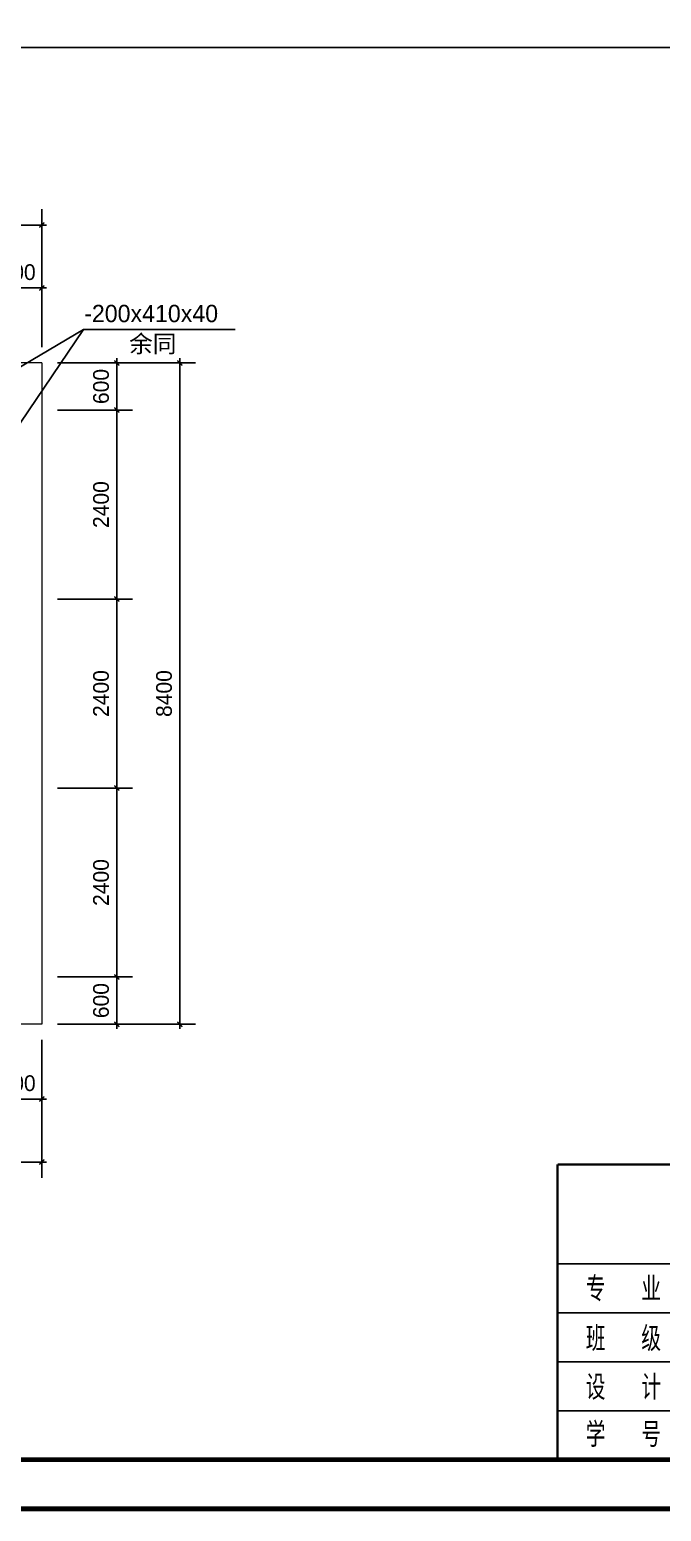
# Model space of a CAD drawing. Extents: x 31132 to 885236, y 345273 to 1212165.
# Drawn here: x 332271 to 340294, y 536341 to 555160 of the extents above; entities that cross this region are included whole.
import ezdxf
from ezdxf.enums import TextEntityAlignment as Align

# ---------------------------------------------------------------- set-up
doc = ezdxf.new("R2010")
doc.units = 0
doc.header["$LTSCALE"] = 1000
doc.layers.get('0').update_dxf_attribs({"linetype": 'CONTINUOUS'})
doc.layers.get('Defpoints').update_dxf_attribs({"linetype": 'CONTINUOUS'})
for name, color, linetype in [('PUB_TITLE', 4, 'CONTINUOUS'), ('TEXT', 7, 'CONTINUOUS'), ('TK', 4, 'CONTINUOUS'), ('实线', 7, 'CONTINUOUS'), ('文字说明', 7, 'CONTINUOUS'), ('标注', 7, 'CONTINUOUS'), ('详图', 9, 'CONTINUOUS'), ('轴线标注', 7, 'CONTINUOUS')]:
    doc.layers.add(name, color=color, linetype=linetype)
doc.styles.add('STYLE1', font='')
doc.styles.add('TSSD_Rein', font='tssdeng.shx', dxfattribs={"width": 0.7, "bigfont": 'hztxt.shx'})
doc.styles.get('STYLE1').set_extended_font_data('Structure Fonts')
doc.dimstyles.new('副本 DIM20', dxfattribs={"dimtxt": 200, "dimasz": 0.3, "dimexe": 200, "dimexo": 200, "dimgap": 100, "dimtad": 1, "dimdec": 0, "dimzin": 0, "dimdsep": 46, "dimtxsty": 'STYLE1', "dimblk": 'Studio2', "dimcen": 0, "dimdle": 200, "dimclrd": 6, "dimclre": 6, "dimclrt": 7, "dimazin": 0, "dimtfac": 1, "dimtdec": 0, "dimtix": 1, "dimtmove": 2, "dimatfit": 3, "dimldrblk": 'Studio2', "dimfxl": 1, "dimtolj": 1, "dimtzin": 0, "dimarcsym": 0})

# ---------------------------------------------------------------- blocks, each defined once
blk = doc.blocks.new('Studio2')
blk.add_line((-200, 0), (200, 0))
blk.add_lwpolyline([(-106, -106, 60, 60, 0), (106, 106, 100, 100, 0)], format="xyseb")
blk = doc.blocks.new('*D2251')
at = {"layer": 'Defpoints', "color": 0, "ltscale": 10, "transparency": 16777216}
for p in [(332424, 550928), (333378, 550928), (332424, 550328)]:
    blk.add_point(p, dxfattribs=at)
at = {"layer": '轴线标注', "color": 6, "lineweight": -2, "ltscale": 10, "transparency": 16777216}
for p, q in [((332624, 550928), (333578, 550928)), ((333378, 550929), (333378, 550929)), ((333378, 550328), (333378, 550928)), ((332624, 550328), (333578, 550328)), ((333378, 550328), (333378, 550328))]:
    blk.add_line(p, q, dxfattribs=at)
at = {"layer": '轴线标注', "color": 6, "lineweight": -2, "ltscale": 10, "transparency": 16777216, "xscale": 0.3, "yscale": 0.3, "zscale": 0.3}
for p, rotation in [((333378, 550928), 270), ((333378, 550328), 90)]:
    blk.add_blockref('Studio2', p, dxfattribs=dict(at, rotation=rotation))
at = {"layer": '轴线标注', "color": 7, "ltscale": 10, "transparency": 16777216, "insert": (333178, 550628), "char_height": 200, "attachment_point": 5, "rotation": 90, "style": 'STYLE1'}
blk.add_mtext('\\A1;600', dxfattribs=at)
blk = doc.blocks.new('*D2252')
at = {"layer": 'Defpoints', "color": 0, "ltscale": 10, "transparency": 16777216}
for p in [(333224, 550928), (334178, 550928), (333224, 542528)]:
    blk.add_point(p, dxfattribs=at)
at = {"layer": '轴线标注', "color": 6, "lineweight": -2, "ltscale": 10, "transparency": 16777216}
for p, q in [((333424, 550928), (334378, 550928)), ((334178, 542529), (334178, 550928)), ((333424, 542528), (334378, 542528))]:
    blk.add_line(p, q, dxfattribs=at)
at = {"layer": '轴线标注', "color": 6, "lineweight": -2, "ltscale": 10, "transparency": 16777216, "xscale": 0.3, "yscale": 0.3, "zscale": 0.3}
for p, rotation in [((334178, 550928), 90), ((334178, 542528), 270)]:
    blk.add_blockref('Studio2', p, dxfattribs=dict(at, rotation=rotation))
at = {"layer": '轴线标注', "color": 7, "ltscale": 10, "transparency": 16777216, "insert": (333978, 546728), "char_height": 200, "attachment_point": 5, "rotation": 90, "style": 'STYLE1'}
blk.add_mtext('\\A1;8400', dxfattribs=at)
blk = doc.blocks.new('*D2253')
at = {"layer": 'Defpoints', "color": 0, "ltscale": 10, "transparency": 16777216}
for p in [(332424, 550328), (333378, 550328), (332424, 547928)]:
    blk.add_point(p, dxfattribs=at)
at = {"layer": '轴线标注', "color": 6, "lineweight": -2, "ltscale": 10, "transparency": 16777216}
for p, q in [((332624, 550328), (333578, 550328)), ((333378, 547929), (333378, 550328)), ((332624, 547928), (333578, 547928))]:
    blk.add_line(p, q, dxfattribs=at)
at = {"layer": '轴线标注', "color": 6, "lineweight": -2, "ltscale": 10, "transparency": 16777216, "xscale": 0.3, "yscale": 0.3, "zscale": 0.3}
for p, rotation in [((333378, 550328), 90), ((333378, 547928), 270)]:
    blk.add_blockref('Studio2', p, dxfattribs=dict(at, rotation=rotation))
at = {"layer": '轴线标注', "color": 7, "ltscale": 10, "transparency": 16777216, "insert": (333178, 549128), "char_height": 200, "attachment_point": 5, "rotation": 90, "style": 'STYLE1'}
blk.add_mtext('\\A1;2400', dxfattribs=at)
blk = doc.blocks.new('*D2254')
at = {"layer": 'Defpoints', "color": 0, "ltscale": 10, "transparency": 16777216}
for p in [(332424, 547928), (333378, 547928), (332424, 545528)]:
    blk.add_point(p, dxfattribs=at)
at = {"layer": '轴线标注', "color": 6, "lineweight": -2, "ltscale": 10, "transparency": 16777216}
for p, q in [((332624, 547928), (333578, 547928)), ((333378, 545529), (333378, 547928)), ((332624, 545528), (333578, 545528))]:
    blk.add_line(p, q, dxfattribs=at)
at = {"layer": '轴线标注', "color": 6, "lineweight": -2, "ltscale": 10, "transparency": 16777216, "xscale": 0.3, "yscale": 0.3, "zscale": 0.3}
for p, rotation in [((333378, 547928), 90), ((333378, 545528), 270)]:
    blk.add_blockref('Studio2', p, dxfattribs=dict(at, rotation=rotation))
at = {"layer": '轴线标注', "color": 7, "ltscale": 10, "transparency": 16777216, "insert": (333178, 546728), "char_height": 200, "attachment_point": 5, "rotation": 90, "style": 'STYLE1'}
blk.add_mtext('\\A1;2400', dxfattribs=at)
blk = doc.blocks.new('*D2255')
at = {"layer": 'Defpoints', "color": 0, "ltscale": 10, "transparency": 16777216}
for p in [(332424, 545528), (333378, 545528), (332424, 543128)]:
    blk.add_point(p, dxfattribs=at)
at = {"layer": '轴线标注', "color": 6, "lineweight": -2, "ltscale": 10, "transparency": 16777216}
for p, q in [((332624, 545528), (333578, 545528)), ((333378, 543129), (333378, 545528)), ((332624, 543128), (333578, 543128))]:
    blk.add_line(p, q, dxfattribs=at)
at = {"layer": '轴线标注', "color": 6, "lineweight": -2, "ltscale": 10, "transparency": 16777216, "xscale": 0.3, "yscale": 0.3, "zscale": 0.3}
for p, rotation in [((333378, 545528), 90), ((333378, 543128), 270)]:
    blk.add_blockref('Studio2', p, dxfattribs=dict(at, rotation=rotation))
at = {"layer": '轴线标注', "color": 7, "ltscale": 10, "transparency": 16777216, "insert": (333178, 544328), "char_height": 200, "attachment_point": 5, "rotation": 90, "style": 'STYLE1'}
blk.add_mtext('\\A1;2400', dxfattribs=at)
blk = doc.blocks.new('*D2256')
at = {"layer": 'Defpoints', "color": 0, "ltscale": 10, "transparency": 16777216}
for p in [(332424, 543128), (333378, 543128), (332424, 542528)]:
    blk.add_point(p, dxfattribs=at)
at = {"layer": '轴线标注', "color": 6, "lineweight": -2, "ltscale": 10, "transparency": 16777216}
for p, q in [((332624, 543128), (333578, 543128)), ((333378, 543129), (333378, 543129)), ((333378, 542528), (333378, 543128)), ((332624, 542528), (333578, 542528)), ((333378, 542528), (333378, 542528))]:
    blk.add_line(p, q, dxfattribs=at)
at = {"layer": '轴线标注', "color": 6, "lineweight": -2, "ltscale": 10, "transparency": 16777216, "xscale": 0.3, "yscale": 0.3, "zscale": 0.3}
for p, rotation in [((333378, 543128), 270), ((333378, 542528), 90)]:
    blk.add_blockref('Studio2', p, dxfattribs=dict(at, rotation=rotation))
at = {"layer": '轴线标注', "color": 7, "ltscale": 10, "transparency": 16777216, "insert": (333178, 542828), "char_height": 200, "attachment_point": 5, "rotation": 90, "style": 'STYLE1'}
blk.add_mtext('\\A1;600', dxfattribs=at)
blk = doc.blocks.new('*D2258')
at = {"layer": 'Defpoints', "color": 0, "ltscale": 10, "transparency": 16777216}
for p in [(332424, 552679), (324024, 551728), (332424, 551728)]:
    blk.add_point(p, dxfattribs=at)
at = {"layer": '轴线标注', "color": 6, "lineweight": -2, "ltscale": 10, "transparency": 16777216}
for p, q in [((324024, 551928), (324024, 552879)), ((332424, 551928), (332424, 552879)), ((324024, 552679), (332424, 552679))]:
    blk.add_line(p, q, dxfattribs=at)
at = {"layer": '轴线标注', "color": 6, "lineweight": -2, "ltscale": 10, "transparency": 16777216, "xscale": 0.3, "yscale": 0.3, "zscale": 0.3, "rotation": 180}
blk.add_blockref('Studio2', (324024, 552679), dxfattribs=at)
at = {"layer": '轴线标注', "color": 6, "lineweight": -2, "ltscale": 10, "transparency": 16777216, "xscale": 0.3, "yscale": 0.3, "zscale": 0.3}
blk.add_blockref('Studio2', (332424, 552679), dxfattribs=at)
at = {"layer": '轴线标注', "color": 7, "ltscale": 10, "transparency": 16777216, "insert": (328224, 552879), "char_height": 200, "attachment_point": 5, "style": 'STYLE1'}
blk.add_mtext('\\A1;8400', dxfattribs=at)
blk = doc.blocks.new('*D2262')
at = {"layer": 'Defpoints', "color": 0, "ltscale": 10, "transparency": 16777216}
for p in [(332424, 551879), (331824, 550928), (332424, 550928)]:
    blk.add_point(p, dxfattribs=at)
at = {"layer": '轴线标注', "color": 6, "lineweight": -2, "ltscale": 10, "transparency": 16777216}
for p, q in [((331824, 551128), (331824, 552079)), ((332424, 551128), (332424, 552079)), ((331824, 551879), (331823, 551879)), ((331824, 551879), (332424, 551879)), ((332424, 551879), (332425, 551879))]:
    blk.add_line(p, q, dxfattribs=at)
at = {"layer": '轴线标注', "color": 6, "lineweight": -2, "ltscale": 10, "transparency": 16777216, "xscale": 0.3, "yscale": 0.3, "zscale": 0.3}
blk.add_blockref('Studio2', (331824, 551879), dxfattribs=at)
at = {"layer": '轴线标注', "color": 6, "lineweight": -2, "ltscale": 10, "transparency": 16777216, "xscale": 0.3, "yscale": 0.3, "zscale": 0.3, "rotation": 180}
blk.add_blockref('Studio2', (332424, 551879), dxfattribs=at)
at = {"layer": '轴线标注', "color": 7, "ltscale": 10, "transparency": 16777216, "insert": (332124, 552079), "char_height": 200, "attachment_point": 5, "style": 'STYLE1'}
blk.add_mtext('\\A1;600', dxfattribs=at)
blk = doc.blocks.new('*D2270')
at = {"layer": 'Defpoints', "color": 0, "ltscale": 10, "transparency": 16777216}
for p in [(324024, 541728), (332424, 541728), (332424, 540778)]:
    blk.add_point(p, dxfattribs=at)
at = {"layer": '轴线标注', "color": 6, "lineweight": -2, "ltscale": 10, "transparency": 16777216}
for p, q in [((324024, 541528), (324024, 540578)), ((332424, 541528), (332424, 540578)), ((324024, 540778), (332424, 540778))]:
    blk.add_line(p, q, dxfattribs=at)
at = {"layer": '轴线标注', "color": 6, "lineweight": -2, "ltscale": 10, "transparency": 16777216, "xscale": 0.3, "yscale": 0.3, "zscale": 0.3, "rotation": 180}
blk.add_blockref('Studio2', (324024, 540778), dxfattribs=at)
at = {"layer": '轴线标注', "color": 6, "lineweight": -2, "ltscale": 10, "transparency": 16777216, "xscale": 0.3, "yscale": 0.3, "zscale": 0.3}
blk.add_blockref('Studio2', (332424, 540778), dxfattribs=at)
at = {"layer": '轴线标注', "color": 7, "ltscale": 10, "transparency": 16777216, "insert": (328224, 540978), "char_height": 200, "attachment_point": 5, "style": 'STYLE1'}
blk.add_mtext('\\A1;8400', dxfattribs=at)
blk = doc.blocks.new('*D2274')
at = {"layer": 'Defpoints', "color": 0, "ltscale": 10, "transparency": 16777216}
for p in [(331824, 542528), (332424, 542528), (332424, 541578)]:
    blk.add_point(p, dxfattribs=at)
at = {"layer": '轴线标注', "color": 6, "lineweight": -2, "ltscale": 10, "transparency": 16777216}
for p, q in [((331824, 542328), (331824, 541378)), ((332424, 542328), (332424, 541378)), ((331824, 541578), (331823, 541578)), ((331824, 541578), (332424, 541578)), ((332424, 541578), (332425, 541578))]:
    blk.add_line(p, q, dxfattribs=at)
at = {"layer": '轴线标注', "color": 6, "lineweight": -2, "ltscale": 10, "transparency": 16777216, "xscale": 0.3, "yscale": 0.3, "zscale": 0.3}
blk.add_blockref('Studio2', (331824, 541578), dxfattribs=at)
at = {"layer": '轴线标注', "color": 6, "lineweight": -2, "ltscale": 10, "transparency": 16777216, "xscale": 0.3, "yscale": 0.3, "zscale": 0.3, "rotation": 180}
blk.add_blockref('Studio2', (332424, 541578), dxfattribs=at)
at = {"layer": '轴线标注', "color": 7, "ltscale": 10, "transparency": 16777216, "insert": (332124, 541778), "char_height": 200, "attachment_point": 5, "style": 'STYLE1'}
blk.add_mtext('\\A1;600', dxfattribs=at)

msp = doc.modelspace()

# ---------------------------------------------------------------- linework, layer by layer
at = {"layer": 'PUB_TITLE', "color": 4}
for p, q in [((338975.3, 539484.75), (353037.8, 539484.75)), ((343391.17, 538862.89), (338975.3, 538862.89)), ((338975.3, 538241.02), (353037.8, 538241.02)), ((343391.17, 537619.15), (338975.3, 537619.15))]:
    msp.add_line(p, q, dxfattribs=at)
at = {"layer": 'PUB_TITLE', "color": 4, "const_width": 31.25}
for points in [[(338975.3, 540747.28), (338975.3, 536997.28)], [(353037.8, 540747.28), (338975.3, 540747.28)]]:
    msp.add_lwpolyline(points, dxfattribs=at)
at = {"layer": 'TK', "const_width": 62.5}
for points in [[(301162.8, 536372.28), (301162.8, 573497.28), (353662.8, 573497.28), (353662.8, 536372.28)], [(304287.8, 536997.28), (304287.8, 572872.28), (353037.8, 572872.28), (353037.8, 536997.28)]]:
    msp.add_lwpolyline(points, close=True, dxfattribs=at)
at = {"layer": '实线', "color": 2, "linetype": 'Continuous', "lineweight": 20}
for p, q in [((332423.92, 550928.25), (324023.92, 550928.25)), ((332423.92, 550928.25), (332423.92, 542528.25)), ((332423.92, 542528.25), (324023.92, 542528.25))]:
    msp.add_line(p, q, dxfattribs=at)
at = {"layer": '标注'}
msp.add_line((328662.8, 554934.78), (353037.8, 554934.78), dxfattribs=at)
at = {"layer": '详图'}
for q in [(331223.92, 550326.69), (331853.25, 549728.25), (334882.16, 551353.5)]:
    msp.add_line((332953.08, 551353.5), q, dxfattribs=at)

# ---------------------------------------------------------------- texts
at = {"layer": 'TEXT', "lineweight": 20, "style": 'TSSD_Rein', "width": 0.8}
for s, p in [('专   业', (339333.48, 539008.51)), ('班   级', (339333.48, 538376.36)), ('设   计', (339333.48, 537758.65)), ('学   号', (339333.48, 537158.92))]:
    msp.add_text(s, height=312.5, dxfattribs=at).set_placement(p)
at = {"layer": '文字说明', "style": 'STYLE1'}
for s, p in [('-200x410x40', (332962.9, 551378.95)), ('余同', (333533.89, 550994.86))]:
    msp.add_text(s, height=220, dxfattribs=at).set_placement(p, align=Align.BOTTOM_LEFT)

# ---------------------------------------------------------------- dimensions: what is measured, and where the dimension line sits
at = {"layer": '轴线标注', "ltscale": 10}
for base, p1, p2, picture, middle in [((332423.92, 552678.79), (324023.92, 551728.25), (332423.92, 551728.25), '*D2258', (328223.92, 552878.79)), ((332423.92, 551878.79), (331823.92, 550928.25), (332423.92, 550928.25), '*D2262', (332123.92, 552078.79)), ((332423.92, 541577.72), (331823.92, 542528.25), (332423.92, 542528.25), '*D2274', (332123.92, 541777.72)), ((332423.92, 540777.72), (324023.92, 541728.25), (332423.92, 541728.25), '*D2270', (328223.92, 540977.72))]:
    dim = msp.add_linear_dim(base=base, p1=p1, p2=p2, dimstyle='副本 DIM20', dxfattribs=at)
    dim.commit()
    dim.dimension.update_dxf_attribs({"geometry": picture, "text_midpoint": middle})
for base, p1, p2, picture, middle in [((333378.19, 550928.25), (332423.92, 550328.25), (332423.92, 550928.25), '*D2251', (333178.19, 550628.25)), ((334178.19, 550928.25), (333223.92, 542528.25), (333223.92, 550928.25), '*D2252', (333978.19, 546728.25)), ((333378.19, 550328.25), (332423.92, 547928.25), (332423.92, 550328.25), '*D2253', (333178.19, 549128.25)), ((333378.19, 547928.25), (332423.92, 545528.25), (332423.92, 547928.25), '*D2254', (333178.19, 546728.25)), ((333378.19, 545528.25), (332423.92, 543128.25), (332423.92, 545528.25), '*D2255', (333178.19, 544328.25)), ((333378.19, 543128.25), (332423.92, 542528.25), (332423.92, 543128.25), '*D2256', (333178.19, 542828.25))]:
    dim = msp.add_linear_dim(base=base, p1=p1, p2=p2, angle=90, dimstyle='副本 DIM20', dxfattribs=at)
    dim.commit()
    dim.dimension.update_dxf_attribs({"geometry": picture, "text_midpoint": middle})

doc.saveas('drawing.dxf')
